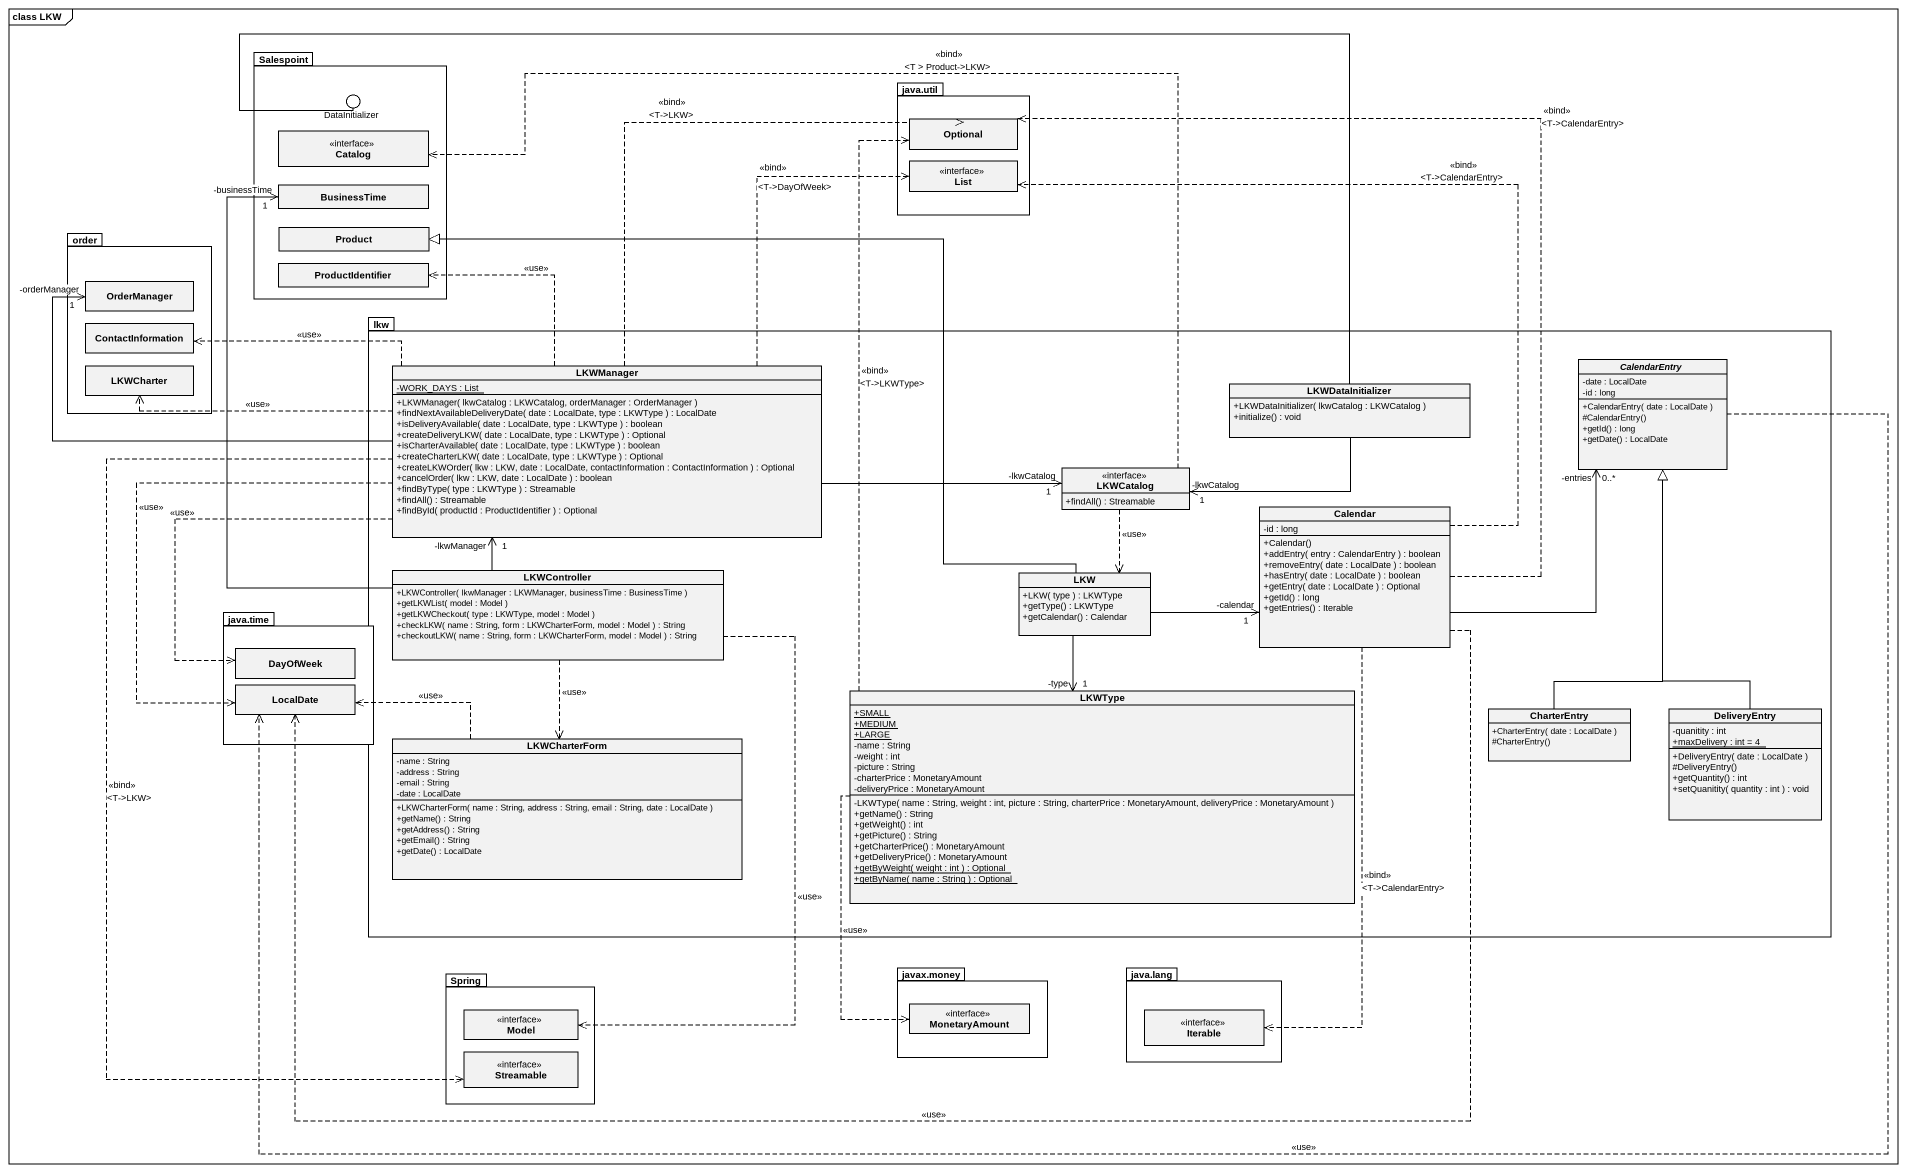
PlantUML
@startuml
mainframe class LKW
allowmixing
hide circle
hide empty members
skinparam classAttributeIconSize 0
package Salespoint {
  interface Catalog
  class BusinessTime
  class Product
  class ProductIdentifier
}
() DataInitializer
package "java.util" as java_util {
  class Optional
  interface List
}
package order {
  class OrderManager
  class ContactInformation
  class LKWCharter
}
package lkw {
  class LKWManager {
    {static} -WORK_DAYS : List
    +LKWManager( lkwCatalog : LKWCatalog, orderManager : OrderManager )
    +findNextAvailableDeliveryDate( date : LocalDate, type : LKWType ) : LocalDate
    +isDeliveryAvailable( date : LocalDate, type : LKWType ) : boolean
    +createDeliveryLKW( date : LocalDate, type : LKWType ) : Optional
    +isCharterAvailable( date : LocalDate, type : LKWType ) : boolean
    +createCharterLKW( date : LocalDate, type : LKWType ) : Optional
    +createLKWOrder( lkw : LKW, date : LocalDate, contactInformation : ContactInformation ) : Optional
    +cancelOrder( lkw : LKW, date : LocalDate ) : boolean
    +findByType( type : LKWType ) : Streamable
    +findAll() : Streamable
    +findById( productId : ProductIdentifier ) : Optional
  }
  class LKWDataInitializer {
    +LKWDataInitializer( lkwCatalog : LKWCatalog )
    +initialize() : void
  }
  abstract class CalendarEntry {
    -date : LocalDate
    -id : long
    +CalendarEntry( date : LocalDate )
    #CalendarEntry()
    +getId() : long
    +getDate() : LocalDate
  }
  interface LKWCatalog {
    +findAll() : Streamable
  }
  class Calendar {
    -id : long
    +Calendar()
    +addEntry( entry : CalendarEntry ) : boolean
    +removeEntry( date : LocalDate ) : boolean
    +hasEntry( date : LocalDate ) : boolean
    +getEntry( date : LocalDate ) : Optional
    +getId() : long
    +getEntries() : Iterable
  }
  class LKWController {
    +LKWController( lkwManager : LKWManager, businessTime : BusinessTime )
    +getLKWList( model : Model )
    +getLKWCheckout( type : LKWType, model : Model )
    +checkLKW( name : String, form : LKWCharterForm, model : Model ) : String
    +checkoutLKW( name : String, form : LKWCharterForm, model : Model ) : String
  }
  class LKW {
    +LKW( type ) : LKWType
    +getType() : LKWType
    +getCalendar() : Calendar
  }
  class LKWType {
    {static} +SMALL
    {static} +MEDIUM
    {static} +LARGE
    -name : String
    -weight : int
    -picture : String
    -charterPrice : MonetaryAmount
    -deliveryPrice : MonetaryAmount
    -LKWType( name : String, weight : int, picture : String, charterPrice : MonetaryAmount, deliveryPrice : MonetaryAmount )
    +getName() : String
    +getWeight() : int
    +getPicture() : String
    +getCharterPrice() : MonetaryAmount
    +getDeliveryPrice() : MonetaryAmount
    {static} +getByWeight( weight : int ) : Optional
    {static} +getByName( name : String ) : Optional
  }
  class CharterEntry {
    +CharterEntry( date : LocalDate )
    #CharterEntry()
  }
  class DeliveryEntry {
    -quanitity : int
    {static} +maxDelivery : int = 4
    +DeliveryEntry( date : LocalDate )
    #DeliveryEntry()
    +getQuantity() : int
    +setQuanitity( quantity : int ) : void
  }
  class LKWCharterForm {
    -name : String
    -address : String
    -email : String
    -date : LocalDate
    +LKWCharterForm( name : String, address : String, email : String, date : LocalDate )
    +getName() : String
    +getAddress() : String
    +getEmail() : String
    +getDate() : LocalDate
  }
}
package "java.time" as java_time {
  class DayOfWeek
  class LocalDate
}
package Spring {
  interface Model
  interface Streamable
}
package "javax.money" as javax_money {
  interface MonetaryAmount
}
package "java.lang" as java_lang {
  interface Iterable
}
Salespoint -up- DataInitializer
LKWManager .up.> Optional : <<bind>>\n<T->LKW>
LKWManager .up.> List : <<bind>>\n<T->DayOfWeek>
LKWManager .up.> ProductIdentifier : <<use>>
LKWManager -left-> "-orderManager\n1" OrderManager
LKWManager .left.> ContactInformation : <<use>>
LKWManager .left.> LKWCharter : <<use>>
LKWManager -right-> "-lkwCatalog\n1" LKWCatalog
LKWManager ..> DayOfWeek : <<use>>
LKWManager ..> LocalDate : <<use>>
LKWManager ..> Streamable : <<bind>>\n<T->LKW>
LKWDataInitializer -left- DataInitializer
LKWDataInitializer -left-> "-lkwCatalog\n1" LKWCatalog
CalendarEntry .left.> LocalDate : <<use>>
LKWCatalog .left.> Catalog : <<bind>>\n<T > Product->LKW>
LKWCatalog ..> LKW : <<use>>
Calendar .up.> Optional : <<bind>>\n<T->CalendarEntry>
Calendar .up.> List : <<bind>>\n<T->CalendarEntry>
Calendar -right-> "-entries\n0..*" CalendarEntry
Calendar .left.> LocalDate : <<use>>
Calendar ..> Iterable : <<bind>>\n<T->CalendarEntry>
LKWController -up-> "-businessTime\n1" BusinessTime
LKWController -up-> "-lkwManager\n1" LKWManager
LKWController ..> LKWCharterForm : <<use>>
LKWController ..> Model : <<use>>
LKW -left-|> Product
LKW -right-> "-calendar\n1" Calendar
LKW --> "-type\n1" LKWType
LKWType .up.> Optional : <<bind>>\n<T->LKWType>
LKWType ..> MonetaryAmount : <<use>>
CharterEntry -up-|> CalendarEntry
DeliveryEntry -up-|> CalendarEntry
LKWCharterForm .left.> LocalDate : <<use>>
@enduml
